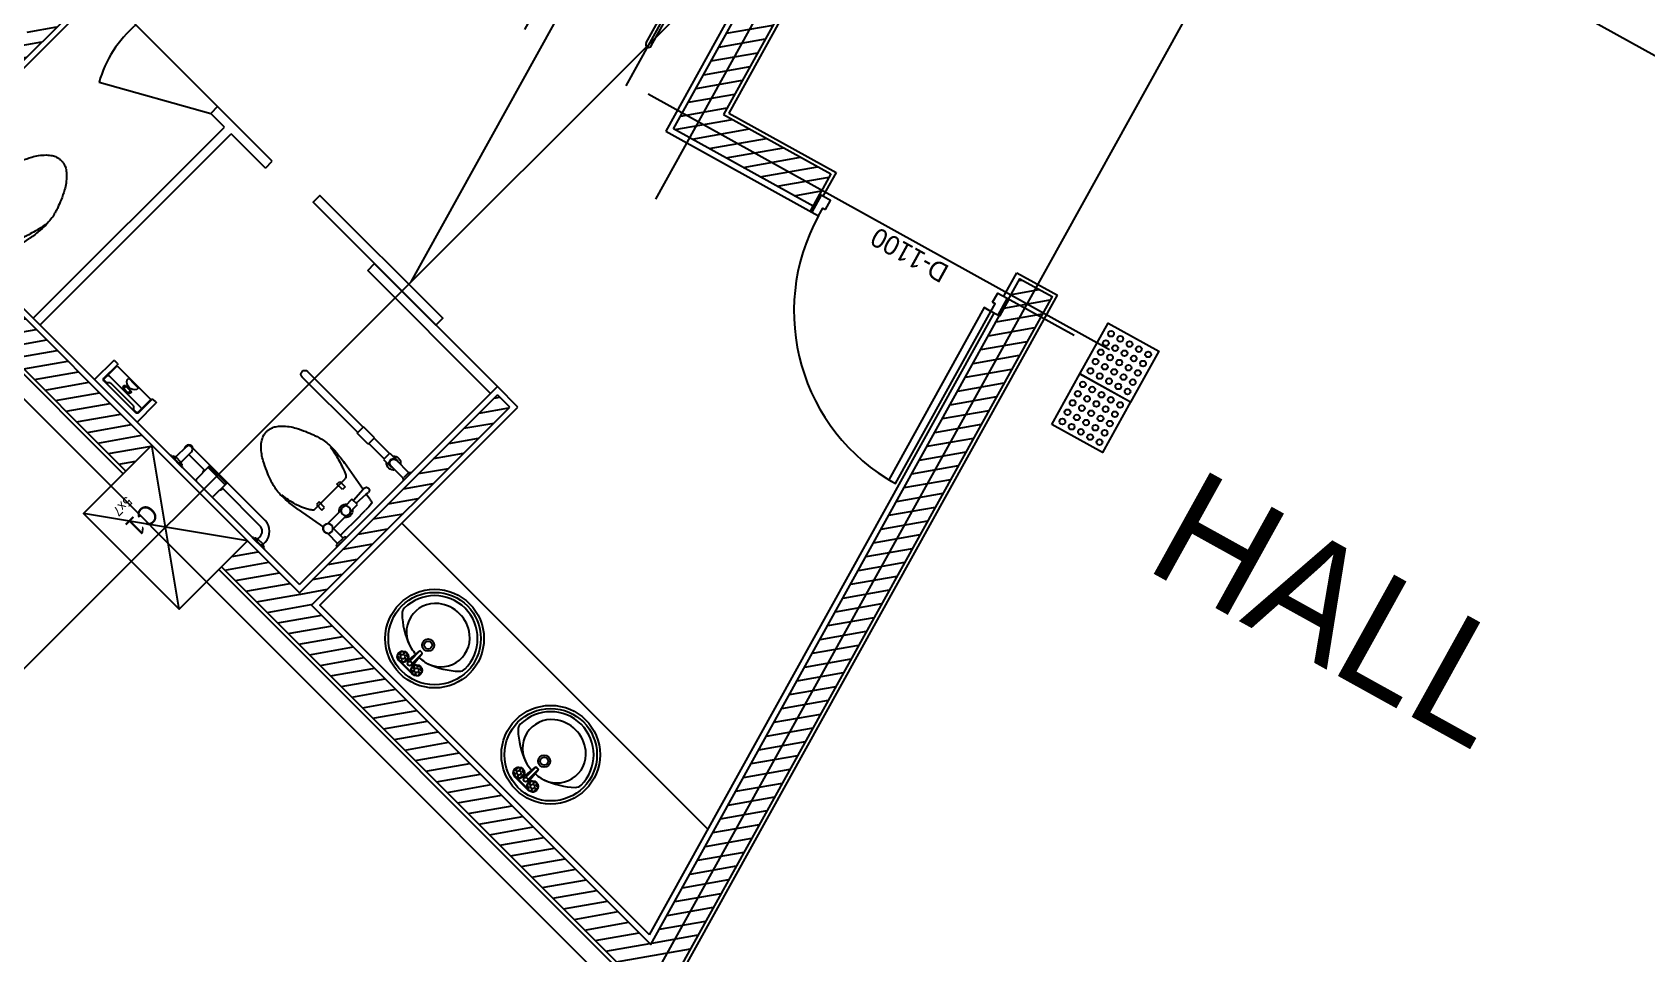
# Model space of a CAD drawing. Header units: millimetres. Extents: x -21000 to 567700, y 435000 to 850800.
# Drawn here: x 234950 to 243309, y 602524 to 607295 of the extents above; entities that cross this region are included whole.
import ezdxf
from ezdxf.enums import TextEntityAlignment as Align
from ezdxf.xclip import XClip

# ---------------------------------------------------------------- set-up
doc = ezdxf.new("R2010")
doc.units = ezdxf.units.MM
doc.header["$LTSCALE"] = 700
doc.header["$XCLIPFRAME"] = 2
doc.linetypes.add('AB_Pbase$0$CEN', pattern=[62, 60, -1, 0, -1])
doc.linetypes.add('AB_Pbase$0$주차장기둥$0$CEN', pattern=[62, 60, -1, 0, -1])
doc.layers.get('0').update_dxf_attribs({"color": 2})
for name, color, linetype in [('AB_Pbase$0$1', 1, 'Continuous'), ('AB_Pbase$0$1HAT', 1, 'Continuous'), ('AB_Pbase$0$2', 4, 'Continuous'), ('AB_Pbase$0$6FUR', 6, 'Continuous'), ('AB_Pbase$0$Ac', 244, 'AB_Pbase$0$CEN'), ('AB_Pbase$0$CEN', 1, 'AB_Pbase$0$CEN'), ('AB_Pbase$0$DOORS', 4, 'Continuous'), ('AB_Pbase$0$FIN', 6, 'Continuous'), ('AB_Pbase$0$fix', 6, 'Continuous'), ('AB_Pbase$0$FUR', 8, 'Continuous'), ('AB_Pbase$0$HAT-BR', 5, 'Continuous'), ('AB_Pbase$0$I-EWAI_TILE', 213, 'Continuous'), ('AB_Pbase$0$WAL', 3, 'Continuous'), ('AB_Pbase$0$WIN', 4, 'Continuous'), ('AB_Pbase$0$WIN1', 1, 'Continuous'), ('AB_Pbase$0$점자블럭', 5, 'Continuous'), ('AB_Pbase$0$주차장기둥$0$CEN_P', 244, 'AB_Pbase$0$주차장기둥$0$CEN')]:
    doc.layers.add(name, color=color, linetype=linetype)
for name, color, linetype, plot in [('AB_Pbase$0$DEFPOINT', 247, 'Continuous', False), ('AB_Pbase$0$Defponts', 161, 'Continuous', False), ('AB_Pbase$0$주차장기둥$0$DEFPOINT', 247, 'Continuous', False)]:
    doc.layers.add(name, color=color, linetype=linetype, plot=plot)
doc.styles.add('AB_Pbase$0$돋움', font='')
doc.styles.add('AB_Pbase$0$울릉도L', font='')
doc.styles.add('AB_Pbase$0$주차장기둥$0$맑은 고딕', font='')
doc.styles.get('AB_Pbase$0$돋움').set_extended_font_data('Dotum')
doc.styles.get('AB_Pbase$0$울릉도L').set_extended_font_data('Dotum')
doc.styles.get('AB_Pbase$0$주차장기둥$0$맑은 고딕').set_extended_font_data('Dotum')

# ---------------------------------------------------------------- blocks, each defined once
blk = doc.blocks.new('AB_Pbase$0$C31C55E75')
at = {"layer": 'AB_Pbase$0$fix'}
for p, q in [((353.6, 261.9), (353.6, 255.5)), ((353.6, 249.1), (353.6, 255.5)), ((355.3, 264.6), (426.7, 264.6)), ((434.9, 273.2), (356.3, 264.9)), ((464, 292.4), (464, 218.6)), ((467.1, 305.5), (467.1, 205.5)), ((355.3, 246.4), (426.7, 246.4)), ((434.9, 237.8), (356.3, 246.1))]:
    blk.add_line(p, q, dxfattribs=at)
for centre, radius in [((255.5, 255.5), 255.5), ((255.5, 255.5), 239.5), ((438, 305.5), 29.1), ((303, 255.5), 31.5), ((303, 255.5), 20.5), ((438, 305.5), 11.5), ((438, 255.5), 11.2), ((438, 255.5), 11.2), ((438, 205.5), 29.1), ((438, 205.5), 11.5)]:
    blk.add_circle(centre, radius, dxfattribs=at)
for centre, radius, start, end in [((255.5, 255.5), 222.5, 90.01269, 180), ((230, 275.6), 150, 11.59433, 141.80039), ((255.5, 438), 40, 43.09918, 90.01269), ((-22, 178.4), 420, 20.28312, 43.09918), ((255.5, 255.5), 182.5, 141.80039, 180), ((255.5, 255.5), 222.5, 180, 269.98731), ((255.5, 255.5), 182.5, 180, 218.19961), ((356.6, 261.9), 3, 96.03519, 180), ((132, 255.5), 250, 2.8939, 11.59433), ((416.7, 305.3), 7.46, 93.0251, 267.92157), ((416, 318), 5.2, 273.0251, 27.92157), ((416.2, 292.7), 5.2, 333.0251, 87.92157), ((427.2, 323.9), 7.46, 33.0251, 207.92157), ((427.5, 286.9), 7.46, 153.0251, 327.92157), ((437.8, 330.8), 5.2, 213.0251, 327.92157), ((438.2, 280.2), 5.2, 33.0251, 147.92157), ((448.5, 324.1), 7.46, 333.0251, 147.92157), ((448.8, 287.1), 7.46, 213.02511, 27.92157), ((459.8, 318.3), 5.2, 153.0251, 267.92157), ((460, 293), 5.2, 93.0251, 207.92157), ((459.3, 305.7), 7.46, 273.0251, 87.92157), ((230, 235.4), 150, 218.19961, 348.40567), ((-22, 332.6), 420, 316.90082, 339.71688), ((356.6, 249.1), 3, 180, 263.96481), ((132, 255.5), 250, 348.40567, 357.1061), ((416.7, 205.7), 7.46, 92.07843, 266.9749), ((416, 193), 5.2, 332.07843, 86.9749), ((416.2, 218.3), 5.2, 272.07843, 26.9749), ((427.2, 187.1), 7.46, 152.07843, 326.9749), ((427.5, 224.1), 7.46, 32.07843, 206.9749), ((437.8, 180.2), 5.2, 32.07843, 146.9749), ((438.2, 230.8), 5.2, 212.07843, 326.9749), ((448.5, 186.9), 7.46, 212.07843, 26.9749), ((448.8, 223.9), 7.46, 332.07843, 146.97489), ((459.8, 192.7), 5.2, 92.07843, 206.9749), ((460, 218), 5.2, 152.07843, 266.9749), ((459.3, 205.3), 7.46, 272.07843, 86.9749), ((255.5, 73), 40, 269.98731, 316.90082)]:
    blk.add_arc(centre, radius, start, end, dxfattribs=at)
blk = doc.blocks.new('AB_Pbase$0$C4FB110F8')
at = {"layer": 'AB_Pbase$0$fix'}
for p, q in [((20, 670), (15, 680)), ((15, 680), (85, 680)), ((30, 670), (20, 670)), ((30, 595), (30, 670)), ((30, 670), (70, 670)), ((80, 670), (70, 670)), ((70, 670), (70, 648.7)), ((85, 680), (80, 670)), ((65, 600), (165, 600)), ((70, 595), (70, 648.7)), ((105, 650), (180, 650)), ((180, 650), (255, 650)), ((195, 600), (245, 600)), ((245, 600), (245, 560)), ((310, 625), (315.6, 594.2)), ((315.6, 594.2), (330, 595)), ((10, 400), (37.9, 558.1)), ((65, 560), (165, 560)), ((245, 560), (195, 560)), ((320.8, 565.5), (350, 400)), ((330, 565), (320.8, 565.5)), ((65, 460), (180, 460)), ((95, 490), (115, 490)), ((95, 450), (95, 490)), ((115, 450), (95, 450)), ((115, 490), (115, 450)), ((180, 460), (295, 460)), ((245, 490), (245, 450)), ((265, 490), (245, 490)), ((245, 450), (265, 450)), ((265, 450), (265, 490))]:
    blk.add_line(p, q, dxfattribs=at)
blk.add_lwpolyline([(245, 590), (315.6, 594.2, -1.060552)], format="xyb", dxfattribs=at)
blk.add_lwpolyline([(320.8, 565.5), (245, 570)], dxfattribs=at)
for centre in [(50, 580), (180, 580)]:
    blk.add_circle(centre, 25, dxfattribs=at)
for centre, radius, start, end in [((50, 580), 25, 143.1301, 241.06284), ((105, 187.3), 462.7, 90, 94.33828), ((180, 580), 35, 34.8499, 145.1501), ((255, 187.3), 462.7, 84.28941, 90), ((300.5, 642.7), 5.01, 27.07368, 84.28941), ((287.2, 635.9), 20, 14.03624, 27.07368), ((63.1, 579.9), 251, 10.35969, 14.03624), ((330.9, 580), 15, 266.63354, 93.36646), ((180, 580), 35, 214.8499, 325.1501), ((309.1, 282.6), 302.8, 153.43495, 157.19466), ((462.9, 205.7), 474.7, 150.43252, 153.43495), ((201.7, 353.9), 174.4, 143.1301, 150.43252), ((65, 456.5), 3.54, 90, 143.1301), ((295, 447.7), 12.3, 45, 90), ((265, 417.7), 54.8, 24.0722, 45), ((49.1, 321.2), 291.3, 20.55605, 24.0722), ((-206, 225.6), 563.7, 18.02862, 20.55605), ((773.4, 267.5), 774.8, 170.15342, 175.23636), ((596.8, 208.9), 599.2, 164.0546, 168.34346), ((246, 309.2), 234.4, 157.19466, 164.0546), ((-681.9, 70.6), 1064.2, 15.9454, 18.02862), ((-454.7, 135.6), 827.8, 13.58336, 15.9454), ((-413.4, 267.5), 774.8, 4.76364, 9.84658), ((441.1, 295.2), 441.4, 175.23636, 181.97233), ((303.4, 290.4), 303.5, 181.97233, 188.74616), ((340.2, 261.9), 337.2, 168.34346, 175.60129), ((112.5, 272.6), 244.3, 4.39871, 13.58336), ((56.6, 290.4), 303.5, 351.25384, 358.02767), ((-81.1, 295.2), 441.4, 358.02767, 4.76364), ((213.8, 276.7), 212.9, 188.74616, 196.83611), ((446.3, 347), 455.9, 196.83611, 198.43495), ((968.9, 521.2), 1006.7, 198.43495, 199.51083), ((550.1, 372.8), 562.4, 199.51083, 203.96249), ((-190.1, 372.8), 562.4, 336.03751, 340.48917), ((-608.9, 521.2), 1006.7, 340.48917, 341.56505), ((-86.3, 347), 455.9, 341.56505, 343.16389), ((146.2, 276.7), 212.9, 343.16389, 351.25384), ((846.6, 504.6), 886.9, 203.96249, 207.50728), ((252.7, 195.3), 217.3, 207.50728, 216.8699), ((107.3, 195.3), 217.3, 323.1301, 332.49272), ((-486.6, 504.6), 886.9, 332.49272, 336.03751), ((297.4, 228.8), 273.1, 216.8699, 225.21918), ((221.2, 152.1), 165, 225.21918, 236.30993), ((175.5, 83.5), 82.6, 236.30993, 252.00994), ((183.3, 107.6), 107.9, 252.00994, 260.53768), ((180, 87.7), 87.7, 260.53768, 270), ((180, 87.7), 87.7, 270, 279.46232), ((176.7, 107.6), 107.9, 279.46232, 287.99006), ((184.5, 83.5), 82.6, 287.99006, 303.69007), ((138.8, 152.1), 165, 303.69007, 314.78082), ((62.6, 228.8), 273.1, 314.78082, 323.1301)]:
    blk.add_arc(centre, radius, start, end, dxfattribs=at)
blk = doc.blocks.new('AB_Pbase$0$bong')
for p, q in [((7.1, 53.3), (0, 60.5)), ((7.1, 7.1), (0, 0)), ((9, 9.7), (100, 9.7)), ((9.3, 50), (100, 50)), ((10.1, 46.2), (10.1, 14.2)), ((150, 52.9), (97.7, 52.9)), ((150, 6.6), (100, 6.6)), ((150, 52.9), (150, 6.6)), ((150, 50), (262.3, 50)), ((150, 9.7), (262.3, 9.7)), ((262.3, 6.6), (262.3, 52.9)), ((262.3, 52.9), (342.9, 52.9)), ((262.3, 6.6), (342.9, 6.6)), ((342.9, 6.6), (342.9, 52.9)), ((342.9, 50), (750, 50)), ((342.9, 9.7), (750, 9.7))]:
    blk.add_line(p, q)
for centre, radius, start, end in [((0, 46.2), 10.1, 0, 45), ((0, 14.2), 10.1, 315, 0), ((100, 29.8), 36.4, 213.49555, 320.46618), ((100, 29.8), 36.4, 39.53382, 146.27946), ((100, 29.8), 23.2, 240.15066, 119.84934), ((100, 29.8), 20.2, 270, 90), ((750, 29.9), 20.2, 270, 90)]:
    blk.add_arc(centre, radius, start, end)
blk = doc.blocks.new('AB_Pbase$0$C7B304A11')
at = {"layer": 'AB_Pbase$0$6FUR'}
for p, q in [((-6.5, 669.58453), (-5.94178, 670.5514)), ((-6.5, 657.08453), (-6.5, 669.58453)), ((-5.94178, 670.5514), (-2, 670.5514)), ((-2, 670.58453), (0, 670.58453)), ((-2, 670.58453), (-2, 656.08453)), ((0, 680), (0, 640)), ((2, 682), (3.5, 682)), ((3.5, 682), (3.5, 598)), ((-26.5, 659), (-11.5, 659)), ((-26.5, 621), (-11.5, 621)), ((-11.5, 660.5), (-11.5, 619.5)), ((-9.5, 662.5), (-6.5, 662.5)), ((-9.5, 617.5), (-6.5, 617.5)), ((-6.5, 657.08453), (-5.94178, 656.11765)), ((-6.5, 622.91548), (-5.94178, 623.88236)), ((-6.5, 622.91548), (-6.5, 610.41548)), ((-6.5, 610.41548), (-5.94178, 609.4486)), ((-5.94178, 663.33453), (-2, 663.33453)), ((-5.94178, 656.11765), (-2, 656.11765)), ((-5.94178, 623.88236), (-2, 623.88236)), ((-5.94178, 616.66548), (-2, 616.66548)), ((-5.94178, 609.4486), (-2, 609.4486)), ((-2, 656.08453), (0, 656.08453)), ((-2, 623.91548), (0, 623.91548)), ((-2, 609.41548), (-2, 623.91548)), ((-2, 609.41548), (0, 609.41548)), ((0, 600), (0, 640)), ((2, 598), (3.5, 598)), ((-105.5, 580), (-105.5, 40)), ((-67.5, 580), (-67.5, 303)), ((-99.5, 303), (-99.5, 177)), ((-99.5, 303), (-3, 303)), ((-99.5, 301.5), (-90.5, 301.5)), ((-90.5, 303), (-90.5, 177)), ((-65.25, 303), (-63.37362, 306.25)), ((-61.20855, 307.5), (-57.79146, 307.5)), ((-53.75, 303), (-55.62639, 306.25)), ((3.5, 296.5), (3.5, 183.5)), ((-99.5, 178.5), (-90.5, 178.5)), ((-99.5, 177), (-3, 177)), ((-67.5, 177), (-67.5, 59)), ((-65.25, 177), (-63.37362, 173.75)), ((-61.20855, 172.5), (-57.79146, 172.5)), ((-53.75, 177), (-55.62639, 173.75)), ((-86.5, 59), (-11.5, 59)), ((-86.5, 21), (-11.5, 21)), ((-11.5, 60.5), (-11.5, 19.5)), ((-9.5, 62.5), (-6.5, 62.5)), ((-9.5, 17.5), (-6.5, 17.5)), ((-6.5, 69.58453), (-5.94178, 70.55141)), ((-6.5, 57.08453), (-6.5, 69.58453)), ((-6.5, 57.08453), (-5.94178, 56.11765)), ((-6.5, 22.91548), (-5.94178, 23.88236)), ((-6.5, 22.91548), (-6.5, 10.41548)), ((-6.5, 10.41548), (-5.94178, 9.4486)), ((-5.94178, 70.55141), (-2, 70.55141)), ((-5.94178, 63.33453), (-2, 63.33453)), ((-5.94178, 56.11765), (-2, 56.11765)), ((-5.94178, 23.88236), (-2, 23.88236)), ((-5.94178, 16.66548), (-2, 16.66548)), ((-5.94178, 9.4486), (-2, 9.4486)), ((-2, 70.58453), (-2, 56.08453)), ((-2, 70.58453), (0, 70.58453)), ((-2, 56.08453), (0, 56.08453)), ((-2, 9.41548), (-2, 23.91548)), ((-2, 23.91548), (0, 23.91548)), ((-2, 9.41548), (0, 9.41548)), ((-2, 9.41547), (0, 9.41547)), ((0, 80), (0, 40)), ((0, 0), (0, 40)), ((2, 82), (3.5, 82)), ((3.5, -2), (3.5, 82)), ((2, -2), (3.5, -2))]:
    blk.add_line(p, q, dxfattribs=at)
for centre, radius, start, end in [((5.434589, 666.942966), 11.93493, 162.4016329996, 197.5983670004), ((1.999995, 680.000003), 2, 90, 180), ((-26.500005, 580.000003), 79, 90, 180), ((-26.500005, 580.000003), 41, 90, 180), ((-9.500005, 660.500003), 2, 90, 180), ((-9.500005, 619.500003), 2, 180, 270), ((5.434589, 659.726088), 11.93493, 162.4016329996, 197.5983670004), ((5.434589, 620.273918), 11.93493, 162.4016329996, 197.5983670004), ((5.434589, 613.05704), 11.93493, 162.4016329996, 197.5983670004), ((1.999995, 600.000003), 2, 180, 270), ((-61.208553, 305.000003), 2.5, 90, 149.9999999999), ((-57.791457, 305.000003), 2.5, 30.0000000001, 90), ((-3.000005, 296.500003), 6.5, 0, 90), ((-61.208553, 175.000003), 2.5, 210.0000000001, 270), ((-57.791457, 175.000003), 2.5, 270, 329.9999999999), ((-3.000005, 183.500003), 6.5, 270, 0), ((-86.500005, 40.000003), 22.5, 147.6124610002, 302.387538999), ((-86.500005, 40.000003), 19, 90, 270), ((-9.500005, 60.500003), 2, 90, 180), ((-9.500005, 19.500003), 2, 180, 270), ((5.434589, 66.942966), 11.93493, 162.4016329996, 197.5983670004), ((5.434589, 59.726088), 11.93493, 162.4016329996, 197.5983670004), ((5.434589, 20.273918), 11.93493, 162.4016329996, 197.5983670004), ((5.434589, 13.05704), 11.93493, 162.4016329996, 197.5983670004), ((1.999995, 80.000003), 2, 90, 180), ((1.999995, -0.000003), 2, 180, 270)]:
    blk.add_arc(centre, radius, start, end, dxfattribs=at)
blk = doc.blocks.new('AB_Pbase$0$C26EA7283')
at = {"layer": 'AB_Pbase$0$FUR', "ltscale": 2}
for p, q in [((-298.8, -5.4), (-298.8, 132.6)), ((-293.8, 137.6), (-274.9, 137.6)), ((-269.9, 132.6), (-269.9, 34.6)), ((-266.8, 123.1), (-266.8, 33.4)), ((-24.9, 128.1), (-261.8, 128.1)), ((-178.2, 122.9), (-178.2, 113.2)), ((-143.3, 124.5), (-176.6, 124.5)), ((-124.3, 85.6), (-162.3, 85.6)), ((-159.2, 85.6), (-159.2, 69.3)), ((-110.1, 124.5), (-143.3, 124.5)), ((-127.5, 85.6), (-127.5, 69.3)), ((-108.5, 113.2), (-108.5, 122.9)), ((-19.9, 33.4), (-19.9, 123.1)), ((-16.7, 34.6), (-16.7, 132.6)), ((-11.7, 137.6), (7.2, 137.6)), ((12.2, 132.6), (12.2, -5.4)), ((-261.8, 61.2), (-24.9, 61.2)), ((-261.8, 28.4), (-244.3, 28.4)), ((-259.9, 24.6), (-26.7, 24.6)), ((-241, 29.7), (-229.5, 39.8)), ((-226.2, 41.1), (-60.5, 41.1)), ((-168.7, 79.3), (-168.7, 75.6)), ((-162.3, 69.3), (-143.3, 69.3)), ((-143.3, 69.3), (-124.3, 69.3)), ((-118, 75.6), (-118, 79.3)), ((-57.2, 39.8), (-45.6, 29.7)), ((-42.3, 28.4), (-24.9, 28.4)), ((12.2, -5.4), (-298.8, -5.4))]:
    blk.add_line(p, q, dxfattribs=at)
for centre, radius, start, end in [((-293.8, 132.6), 5, 90, 180), ((-274.9, 132.6), 5, 0, 90), ((-261.8, 123.1), 5, 90, 180), ((-176.6, 122.9), 1.58, 90, 180), ((-143.3, 132.3), 39.7, 208.68341, 331.31659), ((-162.3, 79.3), 6.34, 90, 180), ((-124.3, 79.3), 6.34, 0, 90), ((-110.1, 122.9), 1.58, 0, 90), ((-24.9, 123.1), 5, 0, 90), ((-11.7, 132.6), 5, 90, 180), ((7.2, 132.6), 5, 0, 90), ((-259.9, 34.6), 10, 180, 270), ((-261.8, 33.4), 5, 180, 270), ((-261.8, 56.2), 5, 90, 143.1301), ((-244.3, 33.4), 5, 270, 311.30706), ((-226.2, 36.1), 5, 90, 131.30706), ((-162.3, 75.6), 6.34, 180, 270), ((-124.3, 75.6), 6.34, 270, 0), ((-60.5, 36.1), 5, 48.69294, 90), ((-42.3, 33.4), 5, 228.69294, 270), ((-26.7, 34.6), 10, 270, 0), ((-24.9, 56.2), 5, 36.8699, 90), ((-24.9, 33.4), 5, 270, 0)]:
    blk.add_arc(centre, radius, start, end, dxfattribs=at)
blk = doc.blocks.new('AB_Pbase$0$점자블럭')
at = {"layer": 'AB_Pbase$0$점자블럭', "extrusion": (0, 0, -1)}
blk.add_lwpolyline([(0, 0), (300, 0), (300, 300), (0, 300)], close=True, dxfattribs=at)
at = {"layer": 'AB_Pbase$0$점자블럭', "color": 250}
for centre in [(-260, 260), (-205, 260), (-150, 260), (-95, 260), (-40, 260), (-260, 205), (-205, 205), (-150, 205), (-95, 205), (-40, 205), (-260, 150), (-260, 95), (-205, 150), (-205, 95), (-150, 150), (-150, 95), (-95, 150), (-95, 95), (-40, 150), (-40, 95), (-260, 40), (-205, 40), (-150, 40), (-95, 40), (-40, 40)]:
    blk.add_circle(centre, 15, dxfattribs=at)
blk = doc.blocks.new('AB_Pbase$0$주차장기둥$0$cen 2bl 지하')
at = {"layer": 'AB_Pbase$0$주차장기둥$0$CEN_P', "color": 5}
for p, q in [((-64185.7, 73136.9), (-64185.7, 259452.9)), ((-127185.7, 77283), (119274.2, 77283))]:
    blk.add_line(p, q, dxfattribs=at)
at = {"layer": 'AB_Pbase$0$주차장기둥$0$CEN_P', "color": 54}
for p, q in [((-61204.2, 83524.1), (-81015, 14504.8)), ((-87764.1, 77982.1), (41391.4, 40910.3))]:
    blk.add_line(p, q, dxfattribs=at)
blk = doc.blocks.new('AB_Pbase$0$주차장기둥$0$p기둥 5x7')
blk.add_lwpolyline([(-250, 350), (250, 350), (250, -350), (-250, -350)], close=True)
at = {"layer": 'AB_Pbase$0$주차장기둥$0$DEFPOINT'}
for p, q in [((250, 350), (-250, -350)), ((-250, 350), (250, -350))]:
    blk.add_line(p, q, dxfattribs=at)
at = {"layer": 'AB_Pbase$0$주차장기둥$0$DEFPOINT', "color": 6, "style": 'AB_Pbase$0$주차장기둥$0$맑은 고딕'}
for s, height, p in [('C1', 100, (-24.4, -160.2)), ('5x7', 50, (28.8, -258.5))]:
    blk.add_text(s, height=height, rotation=0, dxfattribs=at).set_placement(p)
blk = doc.blocks.new('AB_Pbase$0$주차장기둥')
for name, p, rotation in [('AB_Pbase$0$주차장기둥$0$cen 2bl 지하', (36991.8, -11666.7), 1.99999810188403), ('AB_Pbase$0$주차장기둥$0$p기둥 5x7', (-30142.7, 57441.1), 255.9848215677944)]:
    blk.add_blockref(name, p, dxfattribs=dict(rotation=rotation))
blk = doc.blocks.new('AB_Pbase$0$Door_s_1100')
at = {"layer": 'AB_Pbase$0$Defponts'}
for p, q in [((-10, 0), (-10, 100)), ((1110, 0), (1110, 100))]:
    blk.add_line(p, q, dxfattribs=at)
at = {"layer": 'AB_Pbase$0$WIN'}
for points in [[(40, 100), (80, 100), (80, 1120), (40, 1120)], [(55, 55), (55, 0), (0, 0), (0, 100), (40, 100), (40, 55)], [(1045, 55), (1045, 0), (1100, 0), (1100, 100), (1060, 100), (1060, 55)]]:
    blk.add_lwpolyline(points, close=True, dxfattribs=at)
at = {"layer": 'AB_Pbase$0$WIN1'}
blk.add_arc((40, 100), 1020, 0, 90, dxfattribs=at)
at = {"layer": 'AB_Pbase$0$Defponts', "style": 'AB_Pbase$0$돋움'}
blk.add_text('D-1100', height=100, dxfattribs=at).set_placement((550, 50), align=Align.MIDDLE)
blk = doc.blocks.new('AB_Pbase$0$20160212_34980', base_point=(54476081.4, -70515734.4))
at = {"layer": 'AB_Pbase$0$WIN', "rotation": 125.1554939794611}
blk.add_blockref('AB_Pbase$0$Door_s_1100', (54476081.4, -70515734.4), dxfattribs=at)
blk = doc.blocks.new('AB_Pbase$0$A$C03857614')
at = {"layer": 'AB_Pbase$0$2'}
for p, q in [((369.4, -91.9, 0), (369.4, -89.9, 0)), ((377.4, -99.9, 0), (412.4, -99.9, 0)), ((379.4, -289.9, 0), (379.4, -99.9, 0)), ((410.4, -289.9, 0), (410.4, -99.9, 0)), ((420.4, -91.9, 0), (420.4, -89.9, 0)), ((969.4, -91.9, 0), (969.4, -89.9, 0)), ((1012.4, -99.9, 0), (977.4, -99.9, 0)), ((979.4, -289.9, 0), (979.4, -99.9, 0)), ((1010.4, -289.9, 0), (1010.4, -99.9, 0)), ((1020.4, -91.9, 0), (1020.4, -89.9, 0)), ((374.9, -389.9, 0), (374.9, -289.9, 0)), ((374.9, -289.9, 0), (414.9, -289.9, 0)), ((394.9, -324.4, 0), (994.9, -324.4, 0)), ((414.9, -324.4, 0), (414.9, -289.9, 0)), ((1014.9, -289.9, 0), (974.9, -289.9, 0)), ((974.9, -324.4, 0), (974.9, -289.9, 0)), ((1014.9, -389.9, 0), (1014.9, -289.9, 0)), ((374.9, -389.9, 0), (414.9, -389.9, 0)), ((379.4, -639.9, 0), (379.4, -389.9, 0)), ((394.9, -355.4, 0), (994.9, -355.4, 0)), ((410.4, -639.9, 0), (410.4, -389.9, 0)), ((414.9, -389.9, 0), (414.9, -355.4, 0)), ((974.9, -389.9, 0), (974.9, -355.4, 0)), ((1014.9, -389.9, 0), (974.9, -389.9, 0)), ((979.4, -639.9, 0), (979.4, -389.9, 0)), ((1010.4, -639.9, 0), (1010.4, -389.9, 0))]:
    blk.add_line(p, q, dxfattribs=at)
at = {"layer": 'AB_Pbase$0$2', "extrusion": (-7.48363e-10, -9.35986e-08, 1)}
for centre in [(377.4, -91.9, 0), (977.4, -91.9, 0)]:
    blk.add_arc(centre, 8, 180, 270, dxfattribs=at)
at = {"layer": 'AB_Pbase$0$2', "extrusion": (7.48363e-10, -9.35986e-08, 1)}
for centre in [(412.4, -91.9, 0), (1012.4, -91.9, 0)]:
    blk.add_arc(centre, 8, 270, 0, dxfattribs=at)
at = {"layer": 'AB_Pbase$0$2'}
for centre, radius, start, end in [((394.9, -339.9, 0), 20, 50.80503, 309.19497), ((394.9, -339.9, 0), 15.5, 90, 270), ((994.9, -339.9, 0), 20, 230.80503, 129.19497), ((994.9, -339.9, 0), 15.5, 270, 90), ((394.9, -639.9, 0), 15.5, 180, 0), ((994.9, -639.9, 0), 15.5, 180, 0)]:
    blk.add_arc(centre, radius, start, end, dxfattribs=at)
at = {"layer": 'AB_Pbase$0$CEN', "ltscale": 0.1}
for p, q in [((394.9, 29.7, 0), (394.9, -884.6, 0)), ((994.9, 29.7, 0), (994.9, -884.6, 0))]:
    blk.add_line(p, q, dxfattribs=at)
blk = doc.blocks.new('AB_Pbase')
at = {"layer": 'AB_Pbase$0$HAT-BR'}
h = blk.add_hatch(dxfattribs=at)
h.set_pattern_fill('ANSI31', color=256, scale=20, angle=145)
h.paths.add_polyline_path([(235929.4, 604527.6), (236063.8, 604661.9), (238153, 602571.6), (240063.6, 606018.4), (240229.8, 605926.3), (238280.5, 602409.7), (237010.4, 601140.3), (237826.9, 600323.4), (237692.5, 600189.1), (236741.7, 601140.4), (238029, 602427)])
h.paths.add_polyline_path([(238632.8, 599517.1), (232550.1, 593437.5), (232684.4, 593303.2), (238767.1, 599382.7)])
h.paths.add_polyline_path([(239573, 598576.4), (244422.5, 593724.3), (238339.7, 587644.8), (238205.4, 587779.2), (244153.8, 593724.4), (239438.6, 598442)])
h.paths.add_polyline_path([(253366.3, 576146.8), (254890.9, 574621.3), (254756.5, 574487), (253231.9, 576012.5)], flags=17)
h.paths.add_polyline_path([(246954.3, 581883.1), (245525.6, 580455.2), (245391.3, 580589.5), (246820, 582017.5)])
h.paths.add_polyline_path([(247173.6, 582371), (252407.6, 587602.2), (252541.9, 587467.8), (247308, 582236.6)])
h.paths.add_polyline_path([(260580.1, 582120.7), (261142.4, 583135.1), (260976.2, 583227.2), (260414, 582212.8)], flags=17)
h.paths.add_polyline_path([(263886.9, 576046.1), (264234.4, 575698.5), (264194.3, 575658.4), (265114.4, 575148.5), (265206.5, 575314.6)])
edge = h.paths.add_edge_path()
edge.add_line((263638.9, 581842.7), (261303.6, 583137.2))
edge.add_line((261303.6, 583137.2), (261395.8, 583303.3))
edge.add_line((261395.8, 583303.3), (265930.7, 580789.6))
edge.add_line((265930.7, 580789.6), (269809.1, 587786.6))
edge.add_line((269809.1, 587786.6), (269975.3, 587694.4))
edge.add_line((269975.3, 587694.4), (266096.8, 580697.5))
edge.add_line((266096.8, 580697.5), (266534.1, 580455.1))
edge.add_line((266534.1, 580455.1), (266442, 580288.9))
edge.add_line((266442, 580288.9), (263805.1, 581750.6))
edge.add_line((263638.9, 581842.7), (262485.1, 579761.3))
edge.add_line((263805.1, 581750.6), (261405.4, 577421.6))
edge.add_line((262393, 579595.1), (259935.3, 580957.4))
edge.add_line((262485.1, 579761.3), (259861.3, 581215.7))
edge.add_line((262393, 579595.1), (261239.3, 577513.7))
edge.add_line((259861.3, 581215.7), (259168.1, 579965.2))
edge.add_line((259334.3, 579873.1), (259168.1, 579965.2))
edge.add_line((259935.3, 580957.4), (259334.3, 579873.1))
edge.add_line((261239.3, 577513.7), (258615.4, 578968.1))
edge.add_line((258615.4, 578968.1), (258523.3, 578802))
edge.add_line((258523.3, 578802), (263739.4, 575910.6))
edge.add_line((263739.4, 575910.6), (263879.2, 576050.4))
edge.add_line((263879.2, 576050.4), (261405.4, 577421.6))
edge = h.paths.add_edge_path()
edge.add_line((273761.7, 610263.5), (273411.9, 610457.4))
edge.add_line((273411.9, 610457.4), (273281, 610221.2))
edge.add_line((273281, 610221.2), (271837.9, 611021.2))
edge.add_line((271837.9, 611021.2), (270579.8, 608751.5))
edge.add_line((270579.8, 608751.5), (267899.1, 610237.5))
edge.add_line((267899.1, 610237.5), (268345.1, 611042.1))
edge.add_line((268345.1, 611042.1), (267907.8, 611284.5))
edge.add_line((267907.8, 611284.5), (267461.8, 610479.9))
edge.add_line((267461.8, 610479.9), (264676.1, 612024))
edge.add_line((264676.1, 612024), (266867.4, 615977.3))
edge.add_line((266867.4, 615977.3), (266701.3, 616069.4))
edge.add_line((266701.3, 616069.4), (265295.3, 613533))
edge.add_line((265295.3, 613533), (264945.5, 613726.9))
edge.add_line((264945.5, 613726.9), (264853.4, 613560.7))
edge.add_line((264853.4, 613560.7), (265203.2, 613366.8))
edge.add_line((265203.2, 613366.8), (264417.8, 611949.9))
edge.add_line((264417.8, 611949.9), (276229.5, 605402.6))
edge.add_line((276229.5, 605402.6), (278088.8, 608756.8))
edge.add_line((278088.8, 608756.8), (278565.5, 608492.5))
edge.add_line((278565.5, 608492.5), (278798.2, 608912.4))
edge.add_line((278798.2, 608912.4), (278719.4, 608956))
edge.add_line((278719.4, 608956), (278578.9, 608702.3))
edge.add_line((278578.9, 608702.3), (278093.4, 608971.4))
edge.add_line((278093.4, 608971.4), (278825.5, 610292.1))
edge.add_line((278825.5, 610292.1), (278746.8, 610335.7))
edge.add_line((278746.8, 610335.7), (278092.3, 609155))
edge.add_line((278092.3, 609155), (277414.5, 609530.7))
edge.add_line((277414.5, 609530.7), (277370.8, 609452))
edge.add_line((277370.8, 609452), (278048.7, 609076.3))
edge.add_line((278048.7, 609076.3), (276155.5, 605660.9))
edge.add_line((276155.5, 605660.9), (275027.2, 606286.3))
edge.add_line((275027.2, 606286.3), (275473.2, 607090.9))
edge.add_line((275473.2, 607090.9), (275394.5, 607134.6))
edge.add_line((275394.5, 607134.6), (274948.5, 606329.9))
edge.add_line((274948.5, 606329.9), (274668.6, 606485.1))
edge.add_line((274668.6, 606485.1), (275114.6, 607289.7))
edge.add_line((275114.6, 607289.7), (275035.9, 607333.3))
edge.add_line((275035.9, 607333.3), (274589.9, 606528.7))
edge.add_line((274589.9, 606528.7), (270746, 608659.4))
edge.add_line((270746, 608659.4), (271911.9, 610762.9))
edge.add_line((271911.9, 610762.9), (273538.7, 609861.1))
edge.add_line((273538.7, 609861.1), (273766.6, 610272.2))
h.paths.add_polyline_path([(249823.9, 630123.9), (248214.6, 631015.9), (248122.5, 630849.7), (249731.8, 629957.7)])
h.paths.add_polyline_path([(264448.6, 621462.8), (264706.6, 621319.7), (264798.7, 621485.9), (263959.1, 621951.3), (263866.9, 621785.1), (264282.4, 621554.9), (263271.6, 619731.3), (263437.7, 619639.2)])
h.paths.add_polyline_path([(269499.6, 619034.5), (268660, 619499.9), (268567.9, 619333.7), (269048.9, 619067.1), (267972.6, 617125.4), (268138.8, 617033.3), (269215.1, 618975), (269407.5, 618868.3)])
h.paths.add_polyline_path([(278950.9, 618872.1), (277573.4, 619635.6), (275440.2, 615787.3), (272265.3, 617547.2), (272173.2, 617381), (274499.7, 616091.4), (273527.6, 614337.8), (273693.8, 614245.7), (274665.9, 615999.3), (276004, 615257.5), (276166.4, 615550.5), (275676.7, 615822), (277647.4, 619377.4), (278858.8, 618705.9)])
h.paths.add_polyline_path([(271683.5, 616497.6), (271517.4, 616589.7), (270492, 614739.9), (270658.2, 614647.8)])
h.paths.add_polyline_path([(266121, 619581), (265095.6, 617731.2), (264929.4, 617823.3), (265954.8, 619673.1)])
h.paths.add_polyline_path([(264405.1, 617124.9), (264497.2, 617291.1), (264296.1, 617402.6), (264203.9, 617236.4)])
edge = h.paths.add_edge_path()
edge.add_line((261140, 623342.4), (261232.1, 623508.6))
edge.add_line((261232.1, 623508.6), (257484.4, 625586))
edge.add_line((257484.4, 625586), (257392.3, 625419.8))
edge.add_line((257392.3, 625419.8), (258756.7, 624663.5))
edge.add_line((258756.7, 624663.5), (257030.8, 621549.9))
edge.add_line((257030.8, 621549.9), (255666.4, 622306.2))
edge.add_line((255666.4, 622306.2), (255622.7, 622227.5))
edge.add_line((255622.7, 622227.5), (256987.1, 621471.2))
edge.add_line((256987.1, 621471.2), (256735, 621016.4))
edge.add_line((256735, 621016.4), (256813.8, 620972.7))
edge.add_line((256813.8, 620972.7), (258835.4, 624619.9))
edge.add_line((258835.4, 624619.9), (261140, 623342.4))
h.paths.add_polyline_path([(252295.3, 623557.4), (252251.7, 623478.7), (252800.5, 623174.5), (252844.1, 623253.2)], flags=17)
h.paths.add_polyline_path([(278024, 614023.5), (278741.6, 615317.9), (277798.7, 613617.1), (277877.5, 613573.4), (278119.7, 614010.5), (279335.4, 613336.6), (279379.1, 613415.3), (278163.4, 614089.2), (278820.3, 615274.3), (278741.6, 615317.9)])
h.paths.add_polyline_path([(276999.8, 611990.1), (277047.9, 611963.4), (276926.7, 611744.8), (276799.9, 611815.1), (277163.5, 612471), (277242.2, 612427.4)], flags=17)
h.paths.add_polyline_path([(275349.5, 612653.4), (275456.1, 612845.8), (275766.5, 612673.7), (275659.8, 612481.3)], flags=17)
h.paths.add_polyline_path([(274915.1, 612859.8), (274748.9, 612952), (274506.5, 612514.6), (274672.7, 612422.5)], flags=17)
h.paths.add_polyline_path([(279024.5, 610867.8), (280144.5, 612888.1), (280223.2, 612844.5), (279103.3, 610824.1)])
h.paths.add_polyline_path([(279601.8, 610547.8), (280721.7, 612568.2), (280800.4, 612524.5), (279680.5, 610504.2)])
edge = h.paths.add_edge_path()
edge.add_line((268115.9, 579441.1), (268710.6, 579111.4))
edge.add_line((268710.6, 579111.4), (268676.7, 579050.2))
edge.add_line((268676.7, 579050.2), (271436.1, 577520.6))
edge.add_line((271436.1, 577520.6), (271470, 577581.9))
edge.add_line((271470, 577581.9), (271528.2, 577686.8))
edge.add_line((271528.2, 577686.8), (268174.1, 579546.1))
edge.add_line((268174.1, 579546.1), (268115.9, 579441.1))
h.paths.add_polyline_path([(252546, 576288.4), (251117.3, 574860.5), (254615.6, 571360.4), (257807.1, 577118), (257640.9, 577210.2), (255736.8, 573775), (255682.7, 573829.2), (255548.3, 573694.9), (255641, 573602.1), (254521.2, 571582.1), (251315.3, 574789.7), (252680.4, 576154.1)])
h.paths.add_polyline_path([(254748.7, 622094.5), (254457.8, 621569.8), (254624, 621477.7), (254914.9, 622002.4)], flags=17)
h.paths.add_polyline_path([(260390.1, 620339.5), (260224, 620431.6), (261377.8, 622513.2), (261544, 622421.1)])
h.paths.add_polyline_path([(246694.2, 601788.4), (244262.8, 603136.2), (244354.9, 603302.4), (246786.3, 601954.6)])
h.paths.add_polyline_path([(264513.8, 616681.6), (263362.4, 614604.4), (263948.4, 614279.6), (263856.3, 614113.4), (262500.6, 614864.9), (262592.7, 615031.1), (263196.2, 614696.5), (264347.6, 616773.8)])
h.paths.add_polyline_path([(251505.8, 616203), (251413.7, 616036.9), (267384.3, 607184.2), (267476.4, 607350.4)])
h.paths.add_polyline_path([(271057.7, 605148), (274188.8, 603412.4), (272429, 600237.5), (270189.9, 601478.7), (270097.8, 601312.5), (274624, 598803.6), (274716.1, 598969.8), (272595.1, 600145.4), (274355, 603320.3), (277464.3, 601596.8), (270405.5, 588862.3), (265870.5, 591376.1), (265778.4, 591209.9), (270479.5, 588604), (277722.6, 601670.9), (271149.8, 605314.2)])
h.paths.add_polyline_path([(255481.8, 630440.5), (255389.7, 630274.4), (255792, 630051.4), (254296.4, 627353.1), (254375.1, 627309.5), (255870.8, 630007.7), (258726.4, 628424.8), (257230.8, 625726.6), (257396.9, 625634.5), (258984.7, 628498.9)])
h.paths.add_polyline_path([(252754.7, 624571.9), (253714.6, 626303.6), (253793.4, 626260), (252833.4, 624528.2)])
h.paths.add_polyline_path([(271454, 617733.9), (271546.1, 617900.1), (271143.9, 618123.1), (271051.8, 617956.9)])
h.paths.add_polyline_path([(274129.6, 612597.8), (274173.2, 612676.5), (272975, 613340.7), (272679.2, 612807.2), (272845.4, 612715.1), (273097.5, 613169.9)], flags=17)
h.paths.add_polyline_path([(261119, 615848), (261285.2, 615755.9), (262691.1, 618292.3), (262525, 618384.4)])
h.paths.add_polyline_path([(261302.7, 615746.2), (261210.6, 615580), (261503.6, 615417.6), (261595.7, 615583.7)], flags=17)
h.paths.add_polyline_path([(260779.6, 615235.7), (260945.8, 615143.6), (260407.7, 614172.8), (247559.5, 621294.6), (247428.3, 621367.4), (245110.6, 622652.1), (245202.7, 622818.3), (246042.3, 622352.9), (246488.4, 623157.5), (246654.5, 623065.4), (246208.5, 622260.8), (248062.7, 621233), (249400.8, 623646.9), (248952.5, 623895.4), (248996.2, 623974.1), (249984.5, 623426.3), (249940.9, 623347.5), (249479.5, 623603.3), (248141.4, 621189.3), (250017.5, 620149.4), (251359.6, 622570.7), (250948.5, 622798.5), (250988.1, 622869.9), (251939.3, 622342.7), (251895.6, 622264), (251434.3, 622519.7), (250096.2, 620105.8), (252811.9, 618600.4), (253257.9, 619405.1), (253336.6, 619361.5), (252890.6, 618556.8), (253257.9, 618353.2), (254159.7, 619980), (253792.3, 620183.6), (253676, 619973.7), (253597.3, 620017.3), (253905.1, 620572.7), (254071.3, 620480.6), (253971.9, 620301.3), (254627.9, 619937.7), (254535.8, 619771.5), (254238.4, 619936.4), (253336.7, 618309.6), (254613.6, 617601.7), (255607.5, 619394.7), (255773.6, 619302.6), (254779.8, 617509.6), (260333.6, 614431.1)])
h.paths.add_polyline_path([(251257.3, 624727.3), (251091.2, 624819.4), (250887.5, 624452.1), (248071, 626013.3), (247978.9, 625847.1), (247979.1, 625847), (246827.7, 623769.8), (246993.9, 623677.6), (248145.3, 625754.9), (251552, 623866.5), (251644.1, 624032.7), (251053.7, 624359.9)])
h.paths.add_polyline_path([(239278.8, 608614.4), (239444.9, 608522.3), (239503.1, 608627.2), (240058.5, 608319.4), (240150.6, 608485.5), (239595.2, 608793.4), (239937, 609410), (239416.6, 609698.5), (239373, 609619.7), (239727.2, 609423.4)], flags=17)
h.paths.add_polyline_path([(249096, 617321.6), (249188.1, 617487.8), (246328.1, 619073.1), (246196.9, 619145.8), (244727.6, 619960.3), (244635.4, 619794.1)])
h.paths.add_polyline_path([(244912.1, 609773.6), (245004.2, 609939.8), (238523.3, 613532.3), (235245.5, 607619), (234042, 606416.1), (235434.6, 605022.7), (235569, 605157.1), (234240, 606486.8), (235318, 607564.2), (236122.2, 609014.9), (238706.7, 607582.3), (238270.4, 606795.2), (238991.9, 606395.2), (239084, 606561.4), (238528.6, 606869.2), (239047.4, 607805.1), (238881.2, 607897.2), (238798.8, 607748.5), (238357.1, 607993.3), (239086.7, 609309.6), (239008, 609353.3), (238278.4, 608037), (236214.3, 609181.1), (238509.9, 613322.4), (242795.5, 610946.9), (241038.1, 607776.4), (241204.2, 607684.3), (242961.7, 610854.8)])
h.paths.add_polyline_path([(254770.9, 631457.8), (254937, 631365.6), (255145.7, 631742.1), (254979.5, 631834.2)])
h.paths.add_polyline_path([(254539.5, 630648.5), (254373.3, 630740.6), (254143, 630325.1), (253548.3, 630654.8), (253504.7, 630576.1), (254099.4, 630246.4), (253042.5, 628339.7), (251765.6, 629047.6), (252822.5, 630954.2), (252848.7, 630939.7), (252892.3, 631018.4), (252787.4, 631076.6), (251686.9, 629091.2), (250436.1, 629784.5), (250344, 629618.3), (251594.7, 628925), (250494.2, 626939.6), (250599.2, 626881.5), (250642.8, 626960.2), (250616.6, 626974.7), (251673.5, 628881.4), (252950.4, 628173.6), (251893.5, 626266.9), (251298.8, 626596.6), (251255.1, 626517.9), (251849.9, 626188.2), (251488.7, 625536.6), (251654.9, 625444.5)])
h = blk.add_hatch(dxfattribs=at)
h.set_pattern_fill('ANSI31', color=256, scale=20, angle=145)
h.paths.add_polyline_path([(237421.7, 605354.5), (237358, 605418.2), (236332.5, 604393.2), (236396.1, 604329.5)])
at = {"layer": 'AB_Pbase$0$Ac'}
for p, q in [((237864.4, 601854.9), (243154.9, 611399.2)), ((238177.5, 606431.6), (238964.3, 607851.1)), ((238138.8, 606976.7), (240527.3, 605652.8))]:
    blk.add_line(p, q, dxfattribs=at)
at = {"layer": 'AB_Pbase$0$DOORS'}
blk.add_line((239996.7, 605918.3, 0), (240343.6, 605726, 0), dxfattribs=at)
at = {"layer": 'AB_Pbase$0$FIN'}
for p, q in [((239064.9, 607795.4), (238555.8, 606877)), ((234282.4, 606486.7), (235342.2, 607546)), ((238665.9, 607570.6), (238229.6, 606783.5)), ((238555.8, 606877), (239111.2, 606569.2)), ((238229.6, 606783.5), (238986.1, 606364.1, 0)), ((239111.2, 606569.2), (239043.3, 606446.7)), ((236332.5, 604435.6), (234282.4, 606486.7)), ((235420.5, 605008.6), (234042, 606387.8)), ((239979.2, 605928), (240047.1, 606050.4)), ((240047.1, 606050.4), (240257, 605934.1)), ((238296.6, 602397.5), (240257, 605934.1)), ((238146.1, 602621), (239930.7, 605840.5)), ((236332.5, 604435.6), (237358.1, 605460.6)), ((237464.1, 605354.5), (237358.1, 605460.6)), ((236438.5, 604329.5), (237464.1, 605354.5)), ((238000.7, 602427), (235915.3, 604513.5)), ((238146.1, 602621), (236438.5, 604329.5))]:
    blk.add_line(p, q, dxfattribs=at)
at = {"layer": 'AB_Pbase$0$fix', "ltscale": 2}
blk.add_lwpolyline([(238132, 602635.2), (236438.5, 604329.5), (236862.9, 604753.6), (238448.7, 603167)], dxfattribs=at)
at = {"layer": 'AB_Pbase$0$FUR'}
for p, q in [((236191.6, 606627.7), (235308, 607511.8)), ((235295.4, 607036), (235873.5, 606875.2)), ((235908.9, 606910.6), (235873.5, 606875.2)), ((235908.9, 606910.6), (235873.5, 606875.2)), ((235944.2, 606804.5), (235873.5, 606875.2)), ((234954, 605814.8), (235944.2, 606804.5)), ((234989.3, 605779.4), (235979.5, 606769.1)), ((236156.3, 606592.3), (235979.5, 606769.1)), ((236156.3, 606592.3), (236191.6, 606627.7)), ((236156.3, 606592.3), (236191.6, 606627.7)), ((236686.5, 606061.8), (236721.8, 606097.2)), ((237322.7, 605425.3), (236686.5, 606061.8)), ((237358.1, 605460.6), (236721.8, 606097.2))]:
    blk.add_line(p, q, dxfattribs=at)
blk.add_lwpolyline([(237039.9, 605778.9), (237075.3, 605814.3), (236439.1, 606450.8), (236403.7, 606415.5)], close=True, dxfattribs=at)
blk.add_arc((235873.5, 606875.2), 600, 130.20458, 164.46071, dxfattribs=at)
at = {"layer": 'AB_Pbase$0$I-EWAI_TILE', "color": 31, "ltscale": 2}
blk.add_lwpolyline([(236332.5, 604435.6), (236756.9, 604859.7)], dxfattribs=at)
at = {"layer": 'AB_Pbase$0$WAL'}
for p, q in [((239047.4, 607805.1), (238528.6, 606869.2)), ((235318, 607564.2), (234240, 606486.8)), ((238270.4, 606795.2), (238706.7, 607582.3)), ((238528.6, 606869.2), (239084, 606561.4)), ((238991.9, 606395.2), (238270.4, 606795.2)), ((239084, 606561.4), (238991.9, 606395.2)), ((234240, 606486.8), (235569, 605157.1)), ((235434.6, 605022.7), (234042, 606416.1)), ((236332.5, 604393.2), (237358, 605418.2)), ((236396.1, 604329.5), (237421.7, 605354.5)), ((237421.7, 605354.5), (237358, 605418.2)), ((235569, 605157.1), (235434.6, 605022.7))]:
    blk.add_line(p, q, dxfattribs=at)
for points in [[(236396.1, 604329.5), (238153, 602571.6), (240063.6, 606018.4), (240229.8, 605926.3), (238280.5, 602409.7), (237010.4, 601140.3), (237826.9, 600323.4), (237692.5, 600189.1), (236741.7, 601140.4), (238029, 602427), (235929.4, 604527.6)], [(235929.4, 604527.6), (236063.8, 604661.9), (236332.5, 604393.2)]]:
    blk.add_lwpolyline(points, dxfattribs=at)
for name, p, rotation in [('AB_Pbase$0$주차장기둥', (231892.5, 539971.5), 329.0000000345588), ('AB_Pbase$0$점자블럭', (240373.9, 605526.2), 240.9999962678142), ('AB_Pbase$0$점자블럭', (240228.5, 605263.9), 240.9999962678142)]:
    blk.add_blockref(name, p, dxfattribs=dict(rotation=rotation))
at = {"layer": 'AB_Pbase$0$1', "rotation": 330.9999981364547}
blk.add_blockref('AB_Pbase$0$A$C03857614', (237581.3, 608274.6, 0), dxfattribs=at)
at = {"layer": 'AB_Pbase$0$1HAT', "rotation": 224.9848191441621}
blk.add_blockref('AB_Pbase$0$C7B304A11', (235670.4, 605102.9, 0), dxfattribs=at)
at = {"layer": 'AB_Pbase$0$fix'}
for p, xscale, rotation in [((234971.9, 606758.8), -0.9999999999999984, 134.9848186156573), ((236035.7, 605100.4, 0), -0.9999999999999996, 224.9848191441618)]:
    blk.add_blockref('AB_Pbase$0$C4FB110F8', p, dxfattribs=dict(at, xscale=xscale, rotation=rotation))
at = {"layer": 'AB_Pbase$0$fix', "extrusion": (1e-16, -4e-16, -1), "zscale": -0.9999999999999996, "rotation": 45.01518085583795}
blk.add_blockref('AB_Pbase$0$bong', (-236869.9, 604972.7, 0), dxfattribs=at)
at = {"layer": 'AB_Pbase$0$fix', "rotation": 224.9848179354721}
for p in [(237033, 604517, 0), (237633.9, 603915.8, 0)]:
    blk.add_blockref('AB_Pbase$0$C31C55E75', p, dxfattribs=at)
at = {"layer": 'AB_Pbase$0$WAL', "color": 11, "rotation": 25.84450415686477}
blk.add_blockref('AB_Pbase$0$20160212_34980', (239996.7, 605918.3, 0), dxfattribs=at)
at = {"layer": 'AB_Pbase$0$WIN', "xscale": -0.9999999999999982, "rotation": 314.9848191382923}
blk.add_blockref('AB_Pbase$0$C26EA7283', (235284.5, 605491.7, 0), dxfattribs=at)
at = {"layer": 'AB_Pbase$0$DEFPOINT', "color": 171, "style": 'AB_Pbase$0$울릉도L'}
blk.add_text('HALL', height=600, rotation=331, dxfattribs=at).set_placement((240699.8, 604522.1))

msp = doc.modelspace()

# ---------------------------------------------------------------- block references
ref = msp.add_blockref('AB_Pbase', (0, 0))
XClip(ref).set_block_clipping_path([(-0.000000015, 445500.0000000148), (493845.7187941075, 839949.3912975936)])

doc.saveas('drawing.dxf')
